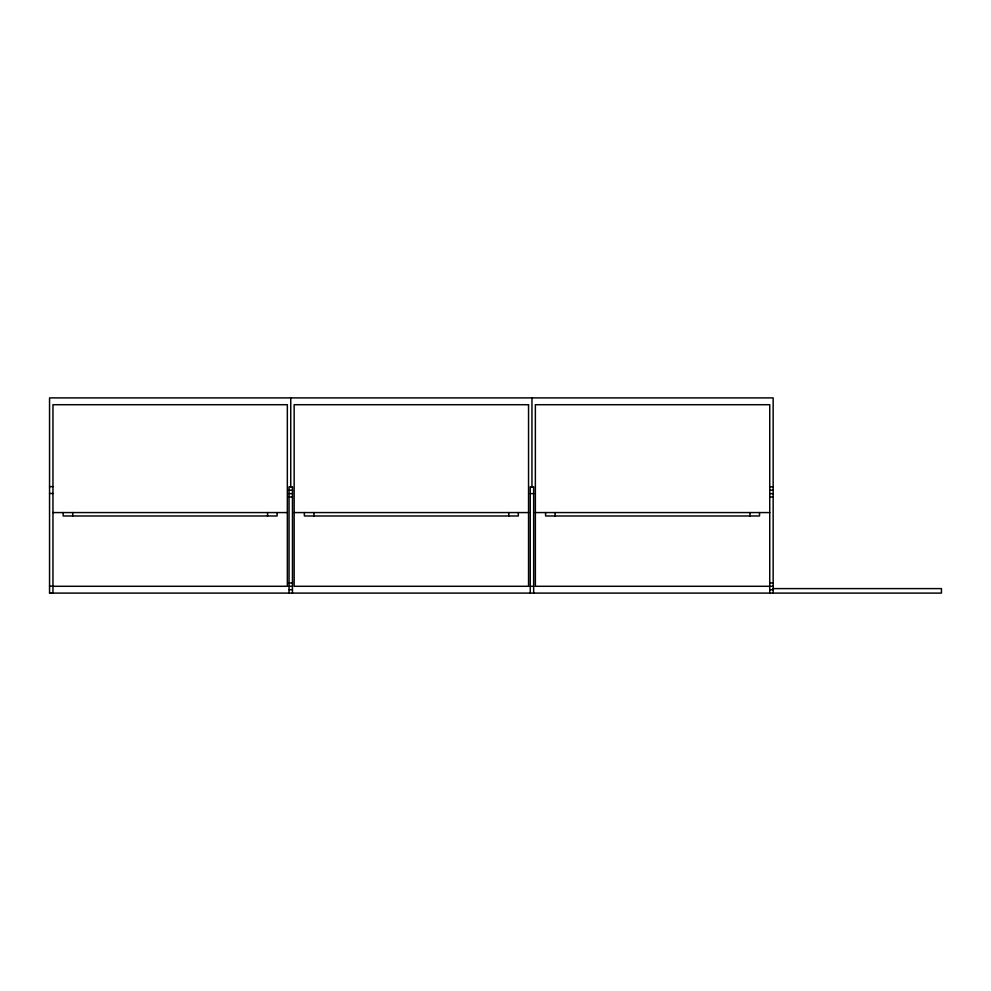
<?xml version="1.0" encoding="UTF-8"?>
<svg xmlns="http://www.w3.org/2000/svg" width="991" height="991" viewBox="0 0 991 991"><rect width="100%" height="100%" fill="white"/><g stroke="black" fill="none" stroke-linecap="round" stroke-linejoin="round"><path stroke-width="1.49" d="M49.55 486.655L52.957 486.655M769.747 486.816L773.153 486.816M289.05 490.223L292.456 490.223M769.747 490.223L773.153 490.223M49.55 493.468L52.957 493.468M289.05 493.629L292.456 493.629M530.247 493.629L533.654 493.629M769.747 493.629L773.153 493.629M289.05 496.999L292.456 496.999M769.747 496.999L773.153 496.999M52.957 512.57L287.34 512.57M294.154 512.57L528.55 512.57M535.363 512.57L769.747 512.57M289.05 582.919L292.456 582.919M769.747 582.919L773.153 582.919M49.55 586.127L52.957 586.127M52.957 586.288L287.34 586.288L287.34 404.712L52.957 404.712L52.957 592.94L49.55 592.94M289.05 586.288L292.456 586.288M530.247 586.288L533.654 586.288M773.153 586.288L535.363 586.288L535.363 404.712L769.747 404.712L769.747 593.101M773.153 588.604L941.45 588.604L941.45 593.101L49.55 593.101L49.55 397.899L773.153 397.899L773.153 593.101M289.05 589.695L292.456 589.695M769.747 589.695L773.153 589.695M759.527 512.57L759.527 515.977L545.583 515.977L545.583 512.57M749.989 512.57L749.989 515.977M555.121 512.57L555.121 515.977M533.654 593.101L533.654 486.816L530.247 486.816L530.247 593.101M531.956 397.899L531.956 487.052M518.33 512.57L518.33 515.977L304.373 515.977L304.373 512.57M508.792 512.57L508.792 515.977M313.912 512.57L313.912 515.977M292.456 593.101L292.456 486.816L289.05 486.816L289.05 593.101M290.747 397.899L290.747 487.052M277.121 512.57L277.121 515.977L63.176 515.977L63.176 512.57M267.582 512.57L267.582 515.977M72.715 512.57L72.715 515.977M528.55 404.712L294.154 404.712L294.154 586.288L528.55 586.288L528.55 404.712"/></g></svg>
